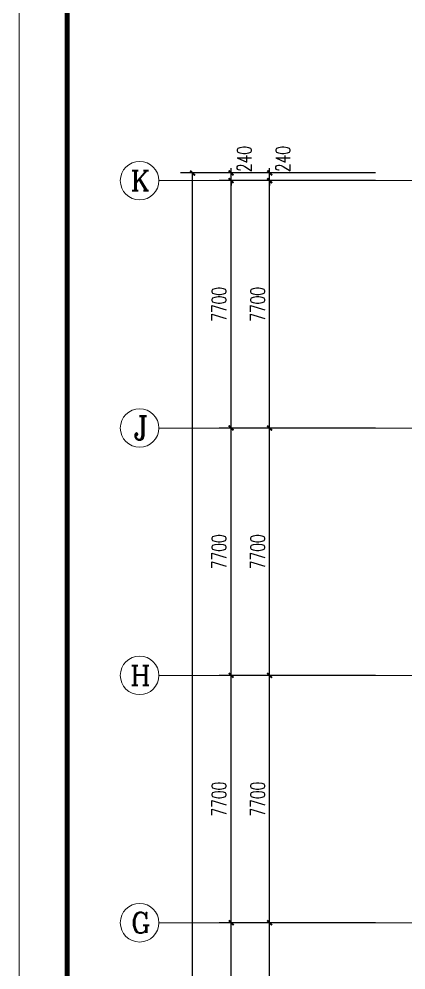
# Model space of a CAD drawing. Header units: inches. Extents: x -3733042 to -3450527, y 579159 to 997713.
# Drawn here: x -3561977 to -3549927, y 722919 to 752521 of the extents above; entities that cross this region are included whole.
import ezdxf

# ---------------------------------------------------------------- set-up
doc = ezdxf.new("R2010")
doc.units = ezdxf.units.IN
doc.header["$LTSCALE"] = 1000
doc.header["$MEASUREMENT"] = 0
doc.linetypes.add('DOTE', pattern=[2.42, 2, -0.2, 0.02, -0.2])
doc.layers.get('0').update_dxf_attribs({"lineweight": 18})
for name, color, linetype, lineweight in [('AXIS', 30, 'Continuous', 18), ('AXIS_TEXT', 7, 'Continuous', 18), ('DOTE', 14, 'DOTE', 18), ('PUB_TITLE', 153, 'Continuous', 18)]:
    doc.layers.add(name, color=color, linetype=linetype, lineweight=lineweight)
doc.styles.add('_TCH_AXIS', font='complex.shx', dxfattribs={"bigfont": 'gbcbig.shx'})
doc.styles.add('_TCH_DIM_T3', font='simplex.shx', dxfattribs={"width": 0.705882, "bigfont": 'gbcbig.shx'})
doc.styles.add('COMPLEX', font='complex.shx')
doc.dimstyles.new('_TCH_ARCH&&150', dxfattribs={"dimtxt": 446.25, "dimasz": 150, "dimexe": 375, "dimexo": 450, "dimgap": 150, "dimtad": 1, "dimdec": 0, "dimzin": 0, "dimdsep": 46, "dimtxsty": '_TCH_DIM_T3', "dimblk": 'ARCHTICK', "dimcen": 0.09, "dimdle": 300, "dimclrt": 7, "dimazin": 2, "dimtfac": 1, "dimtdec": 0, "dimtix": 1, "dimtmove": 2, "dimatfit": 3, "dimfxl": 1, "dimtolj": 1, "dimarcsym": 0})

# ---------------------------------------------------------------- blocks, each defined once
blk = doc.blocks.new('_ArchTick_2')
at = {"color": 0, "linetype": 'ByBlock'}
blk.add_lwpolyline([(-0.5, -0.5, 0.4, 0.4, 0), (0.5, 0.5, 0.4, 0.4, 0)], format="xyseb", dxfattribs=at)
blk = doc.blocks.new('*X514')
at = {"layer": 'AXIS', "color": 0, "lineweight": -2}
for p, q in [((-3550872, 724389), (-3554547, 724389)), ((-3554172, 716689), (-3554172, 724389)), ((-3550872, 716689), (-3554547, 716689))]:
    blk.add_line(p, q, dxfattribs=at)
at = {"layer": 'AXIS', "color": 0, "lineweight": -2, "xscale": 150, "yscale": 150, "zscale": 150}
for p, rotation in [((-3554172, 724389), 90), ((-3554172, 716689), 270)]:
    blk.add_blockref('_ArchTick_2', p, dxfattribs=dict(at, rotation=rotation))
at = {"layer": 'AXIS', "color": 7, "insert": (-3554545, 720539), "char_height": 446.2, "width": 1665, "attachment_point": 5, "rotation": 90, "style": '_TCH_DIM_T3'}
blk.add_mtext('7700', dxfattribs=at)
blk = doc.blocks.new('_ARCHTICK')
at = {"color": 0, "linetype": 'ByBlock', "const_width": 0.4}
blk.add_lwpolyline([(-0.5, -0.5), (0.5, 0.5)], dxfattribs=at)
blk = doc.blocks.new('*X515')
at = {"layer": 'AXIS', "color": 0, "lineweight": -2}
for p, q in [((-3550872, 732089), (-3554547, 732089)), ((-3554172, 724389), (-3554172, 732089)), ((-3550872, 724389), (-3554547, 724389))]:
    blk.add_line(p, q, dxfattribs=at)
at = {"layer": 'AXIS', "color": 0, "lineweight": -2, "xscale": 150, "yscale": 150, "zscale": 150}
for p, rotation in [((-3554172, 732089), 90), ((-3554172, 724389), 270)]:
    blk.add_blockref('_ArchTick_2', p, dxfattribs=dict(at, rotation=rotation))
at = {"layer": 'AXIS', "color": 7, "insert": (-3554545, 728239), "char_height": 446.2, "width": 1665, "attachment_point": 5, "rotation": 90, "style": '_TCH_DIM_T3'}
blk.add_mtext('7700', dxfattribs=at)
blk = doc.blocks.new('*X516')
at = {"layer": 'AXIS', "color": 0, "lineweight": -2}
for p, q in [((-3550872, 739789), (-3554547, 739789)), ((-3554172, 732089), (-3554172, 739789)), ((-3550872, 732089), (-3554547, 732089))]:
    blk.add_line(p, q, dxfattribs=at)
at = {"layer": 'AXIS', "color": 0, "lineweight": -2, "xscale": 150, "yscale": 150, "zscale": 150}
for p, rotation in [((-3554172, 739789), 90), ((-3554172, 732089), 270)]:
    blk.add_blockref('_ArchTick_2', p, dxfattribs=dict(at, rotation=rotation))
at = {"layer": 'AXIS', "color": 7, "insert": (-3554545, 735939), "char_height": 446.2, "width": 1665, "attachment_point": 5, "rotation": 90, "style": '_TCH_DIM_T3'}
blk.add_mtext('7700', dxfattribs=at)
blk = doc.blocks.new('*X517')
at = {"layer": 'AXIS', "color": 0, "lineweight": -2}
for p, q in [((-3550872, 747489), (-3554547, 747489)), ((-3554172, 739789), (-3554172, 747489)), ((-3550872, 739789), (-3554547, 739789))]:
    blk.add_line(p, q, dxfattribs=at)
at = {"layer": 'AXIS', "color": 0, "lineweight": -2, "xscale": 150, "yscale": 150, "zscale": 150}
for p, rotation in [((-3554172, 747489), 90), ((-3554172, 739789), 270)]:
    blk.add_blockref('_ArchTick_2', p, dxfattribs=dict(at, rotation=rotation))
at = {"layer": 'AXIS', "color": 7, "insert": (-3554545, 743639), "char_height": 446.2, "width": 1665, "attachment_point": 5, "rotation": 90, "style": '_TCH_DIM_T3'}
blk.add_mtext('7700', dxfattribs=at)
blk = doc.blocks.new('*X518')
at = {"layer": 'AXIS', "color": 0, "lineweight": -2}
for p, q in [((-3554172, 747729), (-3554172, 747879)), ((-3550872, 747729), (-3554547, 747729)), ((-3550872, 747489), (-3554547, 747489)), ((-3554172, 747489), (-3554172, 747729)), ((-3554172, 747489), (-3554172, 747339))]:
    blk.add_line(p, q, dxfattribs=at)
at = {"layer": 'AXIS', "color": 0, "lineweight": -2, "xscale": 150, "yscale": 150, "zscale": 150}
for p, rotation in [((-3554172, 747729), 270), ((-3554172, 747489), 90)]:
    blk.add_blockref('_ArchTick_2', p, dxfattribs=dict(at, rotation=rotation))
at = {"layer": 'AXIS', "color": 7, "insert": (-3553759, 748163), "char_height": 446.2, "width": 1215, "attachment_point": 5, "rotation": 90, "style": '_TCH_DIM_T3'}
blk.add_mtext('240', dxfattribs=at)
blk = doc.blocks.new('*X525')
at = {"layer": 'AXIS', "color": 0, "lineweight": -2}
for p, q in [((-3552072, 724389), (-3555747, 724389)), ((-3555372, 716689), (-3555372, 724389)), ((-3552072, 716689), (-3555747, 716689))]:
    blk.add_line(p, q, dxfattribs=at)
at = {"layer": 'AXIS', "color": 0, "lineweight": -2, "xscale": 150, "yscale": 150, "zscale": 150}
for p, rotation in [((-3555372, 724389), 90), ((-3555372, 716689), 270)]:
    blk.add_blockref('_ArchTick_2', p, dxfattribs=dict(at, rotation=rotation))
at = {"layer": 'AXIS', "color": 7, "insert": (-3555745, 720539), "char_height": 446.2, "width": 1665, "attachment_point": 5, "rotation": 90, "style": '_TCH_DIM_T3'}
blk.add_mtext('7700', dxfattribs=at)
blk = doc.blocks.new('*X526')
at = {"layer": 'AXIS', "color": 0, "lineweight": -2}
for p, q in [((-3552072, 732089), (-3555747, 732089)), ((-3555372, 724389), (-3555372, 732089)), ((-3552072, 724389), (-3555747, 724389))]:
    blk.add_line(p, q, dxfattribs=at)
at = {"layer": 'AXIS', "color": 0, "lineweight": -2, "xscale": 150, "yscale": 150, "zscale": 150}
for p, rotation in [((-3555372, 732089), 90), ((-3555372, 724389), 270)]:
    blk.add_blockref('_ArchTick_2', p, dxfattribs=dict(at, rotation=rotation))
at = {"layer": 'AXIS', "color": 7, "insert": (-3555745, 728239), "char_height": 446.2, "width": 1665, "attachment_point": 5, "rotation": 90, "style": '_TCH_DIM_T3'}
blk.add_mtext('7700', dxfattribs=at)
blk = doc.blocks.new('*X527')
at = {"layer": 'AXIS', "color": 0, "lineweight": -2}
for p, q in [((-3552072, 739789), (-3555747, 739789)), ((-3555372, 732089), (-3555372, 739789)), ((-3552072, 732089), (-3555747, 732089))]:
    blk.add_line(p, q, dxfattribs=at)
at = {"layer": 'AXIS', "color": 0, "lineweight": -2, "xscale": 150, "yscale": 150, "zscale": 150}
for p, rotation in [((-3555372, 739789), 90), ((-3555372, 732089), 270)]:
    blk.add_blockref('_ArchTick_2', p, dxfattribs=dict(at, rotation=rotation))
at = {"layer": 'AXIS', "color": 7, "insert": (-3555745, 735939), "char_height": 446.2, "width": 1665, "attachment_point": 5, "rotation": 90, "style": '_TCH_DIM_T3'}
blk.add_mtext('7700', dxfattribs=at)
blk = doc.blocks.new('*X528')
at = {"layer": 'AXIS', "color": 0, "lineweight": -2}
for p, q in [((-3552072, 747489), (-3555747, 747489)), ((-3555372, 739789), (-3555372, 747489)), ((-3552072, 739789), (-3555747, 739789))]:
    blk.add_line(p, q, dxfattribs=at)
at = {"layer": 'AXIS', "color": 0, "lineweight": -2, "xscale": 150, "yscale": 150, "zscale": 150}
for p, rotation in [((-3555372, 747489), 90), ((-3555372, 739789), 270)]:
    blk.add_blockref('_ArchTick_2', p, dxfattribs=dict(at, rotation=rotation))
at = {"layer": 'AXIS', "color": 7, "insert": (-3555745, 743639), "char_height": 446.2, "width": 1665, "attachment_point": 5, "rotation": 90, "style": '_TCH_DIM_T3'}
blk.add_mtext('7700', dxfattribs=at)
blk = doc.blocks.new('*X529')
at = {"layer": 'AXIS', "color": 0, "lineweight": -2}
for p, q in [((-3555372, 747729), (-3555372, 747879)), ((-3552072, 747729), (-3555747, 747729)), ((-3552072, 747489), (-3555747, 747489)), ((-3555372, 747489), (-3555372, 747729)), ((-3555372, 747489), (-3555372, 747339))]:
    blk.add_line(p, q, dxfattribs=at)
at = {"layer": 'AXIS', "color": 0, "lineweight": -2, "xscale": 150, "yscale": 150, "zscale": 150}
for p, rotation in [((-3555372, 747729), 270), ((-3555372, 747489), 90)]:
    blk.add_blockref('_ArchTick_2', p, dxfattribs=dict(at, rotation=rotation))
at = {"layer": 'AXIS', "color": 7, "insert": (-3554959, 748163), "char_height": 446.2, "width": 1215, "attachment_point": 5, "rotation": 90, "style": '_TCH_DIM_T3'}
blk.add_mtext('240', dxfattribs=at)
blk = doc.blocks.new('*X530')
at = {"layer": 'AXIS', "color": 0, "lineweight": -2}
for p, q in [((-3552072, 747729), (-3556947, 747729)), ((-3556572, 677949), (-3556572, 747729)), ((-3552072, 677949), (-3556947, 677949))]:
    blk.add_line(p, q, dxfattribs=at)
at = {"layer": 'AXIS', "color": 0, "lineweight": -2, "xscale": 150, "yscale": 150, "zscale": 150}
for p, rotation in [((-3556572, 747729), 90), ((-3556572, 677949), 270)]:
    blk.add_blockref('_ArchTick_2', p, dxfattribs=dict(at, rotation=rotation))
at = {"layer": 'AXIS', "color": 7, "insert": (-3556945, 712839), "char_height": 446.2, "width": 2115, "attachment_point": 5, "rotation": 90, "style": '_TCH_DIM_T3'}
blk.add_mtext('69780', dxfattribs=at)
blk = doc.blocks.new('_AXISO')
blk.add_circle((0, 0), 0.5)
at = {"layer": 'AXIS_TEXT', "style": 'COMPLEX', "width": 1.04167}
blk.add_attdef('A', (-0.25, -0.28), '', height=0.56, dxfattribs=at)

msp = doc.modelspace()

# ---------------------------------------------------------------- linework, layer by layer
at = {"layer": 'AXIS'}
for p, q in [((-3551621.9, 747489.3), (-3557621.9, 747489.3)), ((-3551621.9, 739789.3), (-3557621.9, 739789.3)), ((-3551621.9, 732089.3), (-3557621.9, 732089.3)), ((-3551621.9, 724389.3), (-3557621.9, 724389.3))]:
    msp.add_line(p, q, dxfattribs=at)
at = {"layer": 'DOTE'}
for p, q in [((-3551803, 747489.3), (-3510401.2, 747489.3)), ((-3551124.3, 747489.3), (-3511272.1, 747489.3)), ((-3551124.3, 739789.3), (-3511272.1, 739789.3)), ((-3551124.3, 732089.3), (-3511272.1, 732089.3)), ((-3551124.3, 724389.3), (-3511272.1, 724389.3))]:
    msp.add_line(p, q, dxfattribs=at)
at = {"layer": 'PUB_TITLE'}
msp.add_lwpolyline([(-3561976.8, 656012.6), (-3498976.8, 656012.6), (-3498976.8, 767462.6), (-3561976.8, 767462.6)], close=True, dxfattribs=at)
msp.add_lwpolyline([(-3560476.8, 657512.6, 150, 150, 0), (-3500476.8, 657512.6, 150, 150, 0), (-3500476.8, 763712.6, 150, 150, 0), (-3560476.8, 763712.6, 150, 150, 0)], format="xyseb", close=True, dxfattribs=at)

# ---------------------------------------------------------------- block references
at = {"layer": 'AXIS'}
ref = msp.add_blockref('_AXISO', (-3558221.9, 747489.3), dxfattribs=dict(at, xscale=1200, yscale=1200, zscale=1200))
ref.add_attrib('A', 'K', (-3558503.7, 747177.9), dxfattribs={"layer": 'AXIS_TEXT', "height": 622.9, "style": '_TCH_AXIS'})
ref = msp.add_blockref('_AXISO', (-3558221.9, 739789.3), dxfattribs=dict(at, xscale=1200, yscale=1200, zscale=1200))
ref.add_attrib('A', 'J', (-3558416.8, 739417.3), dxfattribs={"layer": 'AXIS_TEXT', "height": 744.1, "style": '_TCH_AXIS'})
ref = msp.add_blockref('_AXISO', (-3558221.9, 732089.3), dxfattribs=dict(at, xscale=1200, yscale=1200, zscale=1200))
ref.add_attrib('A', 'H', (-3558511.5, 731785.2), dxfattribs={"layer": 'AXIS_TEXT', "height": 608.3, "style": '_TCH_AXIS'})
ref = msp.add_blockref('_AXISO', (-3558221.9, 724389.3), dxfattribs=dict(at, xscale=1200, yscale=1200, zscale=1200))
ref.add_attrib('A', 'G', (-3558495.2, 724070.5), dxfattribs={"layer": 'AXIS_TEXT', "height": 637.8, "style": '_TCH_AXIS'})

# ---------------------------------------------------------------- dimensions: what is measured, and where the dimension line sits
for base, p1, p2, picture, middle in [((-3555371.9, 747729.3), (-3551621.9, 747489.3), (-3551621.9, 747729.3), '*X529', (-3554959.4, 748162.8)), ((-3554171.9, 747729.3), (-3550421.9, 747489.3), (-3550421.9, 747729.3), '*X518', (-3553759.4, 748162.8))]:
    dim = msp.add_linear_dim(base=base, p1=p1, p2=p2, angle=90, dimstyle='_TCH_ARCH&&150', override={"dimsah": 1, "dimtzin": 0}, dxfattribs=at)
    dim.commit()
    dim.dimension.update_dxf_attribs({"geometry": picture, "text_midpoint": middle, "dimtype": 160})
for base, p1, p2, picture, middle in [((-3556571.9, 747729.3), (-3551621.9, 677949.3), (-3551621.9, 747729.3), '*X530', (-3556945, 712839.3)), ((-3555371.9, 747489.3), (-3551621.9, 739789.3), (-3551621.9, 747489.3), '*X528', (-3555745, 743639.3)), ((-3554171.9, 747489.3), (-3550421.9, 739789.3), (-3550421.9, 747489.3), '*X517', (-3554545, 743639.3)), ((-3555371.9, 739789.3), (-3551621.9, 732089.3), (-3551621.9, 739789.3), '*X527', (-3555745, 735939.3)), ((-3554171.9, 739789.3), (-3550421.9, 732089.3), (-3550421.9, 739789.3), '*X516', (-3554545, 735939.3)), ((-3555371.9, 732089.3), (-3551621.9, 724389.3), (-3551621.9, 732089.3), '*X526', (-3555745, 728239.3)), ((-3554171.9, 732089.3), (-3550421.9, 724389.3), (-3550421.9, 732089.3), '*X515', (-3554545, 728239.3)), ((-3555371.9, 724389.3), (-3551621.9, 716689.3), (-3551621.9, 724389.3), '*X525', (-3555745, 720539.3)), ((-3554171.9, 724389.3), (-3550421.9, 716689.3), (-3550421.9, 724389.3), '*X514', (-3554545, 720539.3))]:
    dim = msp.add_linear_dim(base=base, p1=p1, p2=p2, angle=90, dimstyle='_TCH_ARCH&&150', override={"dimsah": 1, "dimtzin": 0}, dxfattribs=at)
    dim.commit()
    dim.dimension.update_dxf_attribs({"geometry": picture, "text_midpoint": middle})

doc.saveas('drawing.dxf')
